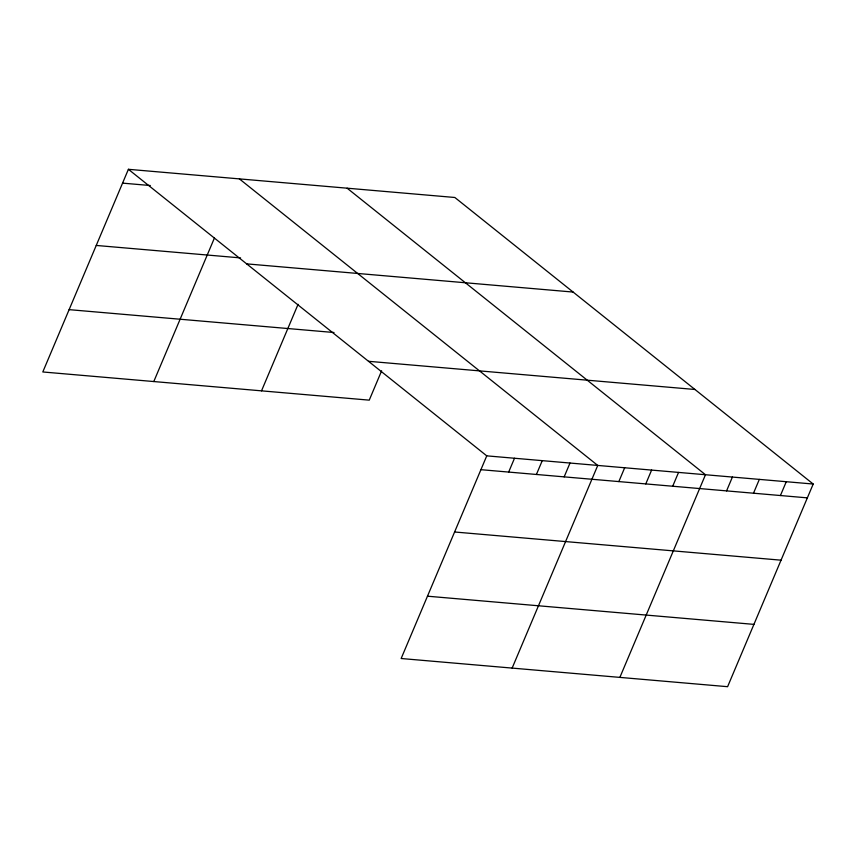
<?xml version="1.0" encoding="UTF-8"?>
<svg xmlns="http://www.w3.org/2000/svg" width="856" height="856" viewBox="0 0 856 856"><rect width="100%" height="100%" fill="white"/><g stroke="black" fill="none" stroke-linecap="round" stroke-linejoin="round"><path stroke-width="1.28" d="M813.2 484.036L486.754 455.852L401.154 658.51L727.6 686.694L813.2 484.036L454.846 197.49L128.4 169.306L42.8 371.964L369.246 400.148L381.626 370.819M153.791 381.541L214.46 237.925M261.519 390.839L298.07 304.308M508.667 472.073L514.51 458.249M536.412 474.47L542.255 460.646M564.158 476.867L570 463.043M512.145 668.087L597.745 465.439L239.391 178.893M618.845 481.586L624.677 467.761M645.777 483.918L651.609 470.094M672.698 486.24L678.541 472.416M619.872 677.396L705.472 474.738L347.119 188.192M726.562 490.895L732.404 477.07M753.494 493.216L759.336 479.392M780.426 495.538L786.268 481.714M122.569 183.131L150.314 185.527M96.247 245.447L240.579 257.902M246.656 263.873L573.103 292.057M69.122 309.647L334.011 332.513M368.497 361.296L694.944 389.48M480.922 469.677L807.358 497.86M454.6 531.993L781.036 560.177M427.476 596.193L753.922 624.377M128.4 169.306L486.754 455.852"/></g></svg>
